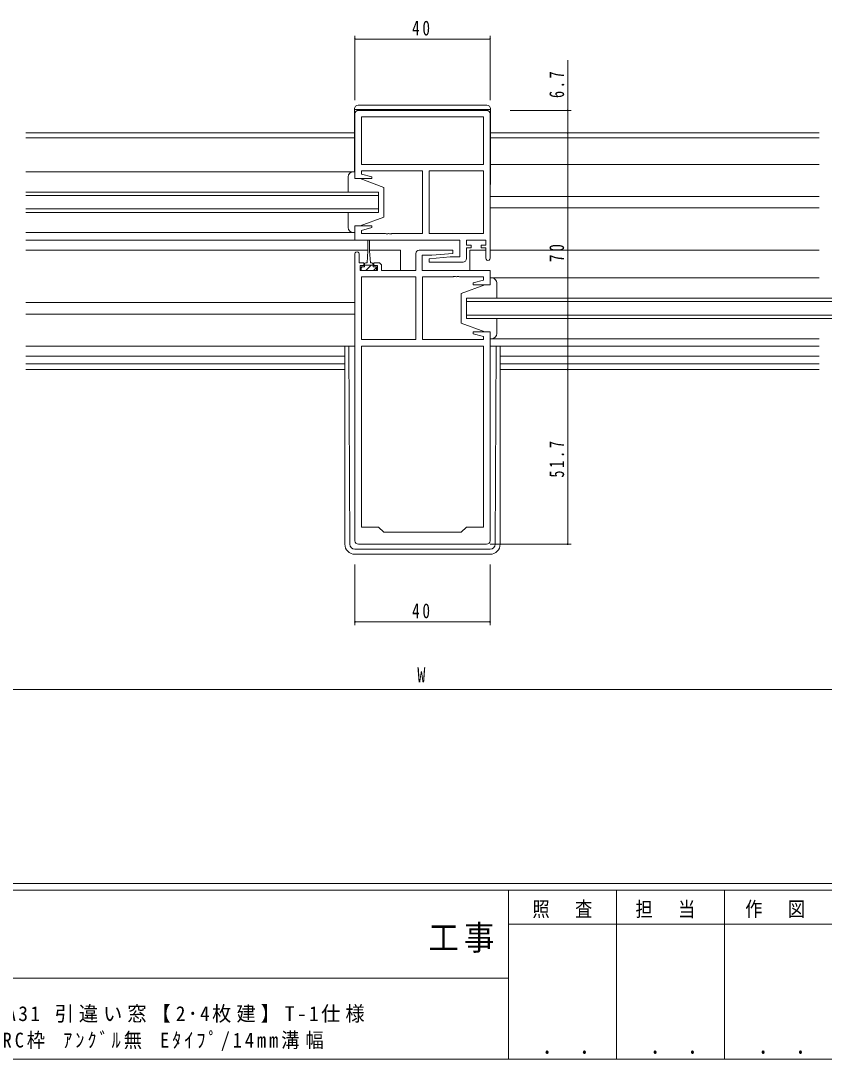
# Model space of a CAD drawing. Units: millimetres, scale not verified. Extents: x -567 to 567, y -403 to 403.
# Drawn here: x 28.8 to 266.8, y -403 to -95.6 of the extents above; entities that cross this region are included whole.
import ezdxf
from ezdxf.enums import TextEntityAlignment as Align

# ---------------------------------------------------------------- set-up
doc = ezdxf.new("R2010")
doc.units = ezdxf.units.MM
doc.header["$LTSCALE"] = 2
for name, color, linetype, lineweight in [('0-1_YKK_ZWAK', 7, 'Continuous', 18), ('0-3_YKK_11', 7, 'Continuous', 18), ('0-4_YKK_12', 2, 'Continuous', 18), ('0-5_YKK_13', 4, 'Continuous', 18), ('0-7_YKK_D', 6, 'Continuous', 18)]:
    doc.layers.add(name, color=color, linetype=linetype, lineweight=lineweight)
doc.layers.add('0-2_USER1', color=7, linetype='Continuous')
doc.styles.add('ＭＳ ゴシック', font='')
doc.styles.get('ＭＳ ゴシック').set_extended_font_data('MS Gothic')

msp = doc.modelspace()

# ---------------------------------------------------------------- linework, layer by layer
at = {"layer": '0-1_YKK_ZWAK'}
for p, q in [((537.274, -351), (-562.726, -351)), ((483.274, -353), (-562.726, -353)), ((173.274, -353), (173.274, -403)), ((205.274, -353), (205.274, -403)), ((237.274, -353), (237.274, -403)), ((270.68, -362.999), (173.274, -362.999)), ((-10.726, -378.999), (173.274, -378.999)), ((-562.726, -403), (483.274, -403))]:
    msp.add_line(p, q, dxfattribs=at)
at = {"layer": '0-3_YKK_11'}
for p, q in [((166.841, -122.121), (128.841, -122.121)), ((127.841, -123.121), (127.841, -142.321)), ((165.911, -124.051), (129.771, -124.051)), ((129.771, -124.051), (129.771, -138.121)), ((165.911, -124.051), (129.771, -124.051)), ((165.911, -138.121), (165.911, -124.051)), ((167.841, -165.921), (167.841, -123.121)), ((129.771, -138.121), (165.911, -138.121)), ((129.771, -140.051), (147.841, -140.051)), ((129.771, -140.968), (129.771, -140.051)), ((132.87, -141.799), (129.771, -140.968)), ((147.841, -140.051), (147.841, -158.591)), ((149.841, -140.051), (149.841, -158.591)), ((165.911, -140.051), (149.841, -140.051)), ((149.841, -140.051), (149.841, -158.591)), ((165.911, -158.591), (165.911, -140.051)), ((127.841, -142.321), (132.801, -142.321)), ((132.801, -142.321), (132.87, -141.799)), ((127.841, -156.321), (127.841, -160.521)), ((132.801, -156.321), (127.841, -156.321)), ((132.87, -156.844), (132.801, -156.321)), ((129.771, -157.674), (132.87, -156.844)), ((129.771, -158.591), (129.771, -157.674)), ((136.882, -158.591), (129.771, -158.591)), ((137.066, -158.711), (136.882, -158.591)), ((137.616, -158.711), (137.066, -158.711)), ((137.799, -158.591), (137.616, -158.711)), ((137.882, -158.591), (137.799, -158.591)), ((138.066, -158.711), (137.882, -158.591)), ((138.616, -158.711), (138.066, -158.711)), ((138.799, -158.591), (138.616, -158.711)), ((147.841, -158.591), (138.799, -158.591)), ((149.841, -158.591), (165.911, -158.591)), ((127.841, -160.521), (158.911, -160.521)), ((158.911, -160.521), (158.911, -165.521)), ((160.841, -160.521), (166.641, -160.521)), ((160.841, -162.021), (160.841, -160.521)), ((162.241, -162.021), (160.841, -162.021)), ((160.841, -162.821), (162.241, -162.821)), ((160.841, -166.021), (160.841, -162.821)), ((162.241, -162.821), (162.241, -162.021)), ((165.241, -162.021), (165.241, -162.821)), ((166.641, -162.021), (165.241, -162.021)), ((165.241, -162.821), (166.641, -162.821)), ((166.641, -160.521), (166.641, -162.021)), ((166.641, -162.821), (166.641, -165.921)), ((127.841, -164.621), (127.841, -249.521)), ((129.041, -167.221), (129.041, -164.621)), ((145.841, -164.521), (145.841, -169.521)), ((156.819, -163.521), (146.841, -163.521)), ((147.771, -165.021), (150.648, -165.021)), ((147.771, -169.521), (147.771, -165.021)), ((156.034, -165.521), (149.821, -166.065)), ((150.648, -165.021), (156.861, -164.478)), ((158.911, -165.521), (156.034, -165.521)), ((156.861, -164.478), (156.819, -163.521)), ((130.441, -167.221), (129.041, -167.221)), ((129.341, -168.021), (130.441, -168.021)), ((129.341, -169.521), (129.341, -168.021)), ((130.441, -168.021), (130.441, -167.221)), ((133.441, -167.221), (133.441, -168.021)), ((134.741, -167.221), (133.441, -167.221)), ((133.441, -168.021), (134.541, -168.021)), ((134.541, -168.021), (134.541, -169.521)), ((135.741, -169.521), (135.741, -168.221)), ((149.821, -166.065), (149.863, -167.021)), ((149.863, -167.021), (159.841, -167.021)), ((134.541, -169.521), (129.341, -169.521)), ((129.771, -171.451), (129.771, -189.991)), ((145.841, -171.451), (129.771, -171.451)), ((145.841, -169.521), (135.741, -169.521)), ((145.841, -189.991), (145.841, -171.451)), ((145.841, -189.991), (145.841, -171.451)), ((167.841, -169.521), (147.771, -169.521)), ((147.841, -171.451), (156.882, -171.451)), ((147.841, -189.991), (147.841, -171.451)), ((156.882, -171.451), (157.066, -171.331)), ((157.066, -171.331), (157.616, -171.331)), ((157.616, -171.331), (157.799, -171.451)), ((157.799, -171.451), (157.882, -171.451)), ((157.882, -171.451), (158.066, -171.331)), ((158.066, -171.331), (158.616, -171.331)), ((158.616, -171.331), (158.799, -171.451)), ((158.799, -171.451), (165.911, -171.451)), ((165.911, -171.451), (165.911, -172.368)), ((167.841, -173.721), (167.841, -169.521)), ((165.911, -172.368), (162.811, -173.199)), ((162.811, -173.199), (162.88, -173.721)), ((162.88, -173.721), (167.841, -173.721)), ((129.771, -189.991), (145.841, -189.991)), ((165.911, -189.991), (147.841, -189.991)), ((162.88, -187.721), (162.811, -188.244)), ((162.811, -188.244), (165.911, -189.074)), ((167.841, -187.721), (162.88, -187.721)), ((165.911, -189.074), (165.911, -189.991)), ((167.841, -249.521), (167.841, -187.721)), ((129.771, -191.921), (129.771, -245.521)), ((165.911, -191.921), (129.771, -191.921)), ((165.911, -245.521), (165.911, -191.921)), ((165.911, -245.521), (165.911, -191.921)), ((129.771, -245.521), (134.841, -245.521)), ((134.841, -245.521), (136.341, -247.021)), ((159.341, -247.021), (160.841, -245.521)), ((160.841, -245.521), (165.911, -245.521)), ((136.341, -247.021), (159.341, -247.021)), ((128.841, -250.521), (166.841, -250.521))]:
    msp.add_line(p, q, dxfattribs=at)
for centre, radius, start, end in [((128.841, -123.121), 1, 90.00001, 179.99999), ((166.841, -123.121), 1, 0.00001, 89.99999), ((128.441, -164.621), 0.6, 359.99999, 180.00001), ((146.841, -164.521), 1, 90.00001, 179.99999), ((167.241, -165.921), 0.6, 179.99999, 0.00001), ((134.741, -168.221), 1, 0.00001, 89.99999), ((159.841, -166.021), 1, 270.00001, 359.99999), ((128.841, -249.521), 1, 180.00001, 269.99999), ((166.841, -249.521), 1, 270.00001, 359.99999)]:
    msp.add_arc(centre, radius, start, end, dxfattribs=at)
at = {"layer": '0-4_YKK_12'}
for p, q in [((30.341, -128.821), (127.741, -128.821)), ((167.941, -128.821), (265.341, -128.821)), ((127.741, -130.221), (30.341, -130.221)), ((265.341, -130.221), (167.941, -130.221)), ((167.941, -138.121), (265.341, -138.121)), ((134.841, -146.321), (30.341, -146.321)), ((30.341, -147.321), (134.841, -147.321)), ((167.841, -147.621), (265.341, -147.621)), ((134.841, -151.321), (30.341, -151.321)), ((167.841, -151.021), (265.341, -151.021)), ((128.341, -160.521), (30.341, -160.521)), ((30.341, -163.521), (131.691, -163.521)), ((132.191, -163.521), (141.341, -163.521)), ((141.341, -163.521), (141.341, -169.521)), ((161.841, -163.521), (166.641, -163.521)), ((161.841, -163.521), (161.841, -169.521)), ((167.841, -163.521), (265.341, -163.521)), ((365.841, -177.721), (261.341, -177.721)), ((30.341, -179.021), (127.841, -179.021)), ((160.841, -178.721), (265.341, -178.721)), ((261.341, -178.721), (365.841, -178.721)), ((30.341, -182.421), (127.841, -182.421)), ((265.341, -182.721), (160.841, -182.721)), ((365.841, -182.721), (261.341, -182.721)), ((167.841, -191.921), (265.341, -191.921)), ((30.341, -194.921), (124.841, -194.921)), ((170.841, -194.921), (265.341, -194.921)), ((124.841, -197.191), (30.341, -197.191)), ((30.341, -198.821), (124.841, -198.821)), ((265.341, -197.191), (170.841, -197.191)), ((170.841, -198.821), (265.341, -198.821))]:
    msp.add_line(p, q, dxfattribs=at)
for points in [[(30.341, -152.321), (134.841, -152.321), (134.841, -146.321)], [(265.341, -177.721), (160.841, -177.721), (160.841, -183.721), (265.341, -183.721)], [(261.341, -183.721), (365.841, -183.721), (365.841, -177.721)]]:
    msp.add_lwpolyline(points, dxfattribs=at)
at = {"layer": '0-5_YKK_13'}
for p, q in [((127.741, -121.621), (127.741, -140.321)), ((167.941, -121.821), (127.741, -121.821)), ((128.741, -120.621), (166.941, -120.621)), ((167.941, -121.621), (167.941, -144.117)), ((30.341, -140.322), (127.841, -140.323)), ((125.841, -146.321), (125.841, -141.821)), ((129.341, -142.321), (136.341, -144.921)), ((167.941, -144.117), (167.841, -144.117)), ((136.341, -144.921), (136.341, -153.721)), ((125.841, -156.821), (125.841, -152.321)), ((129.341, -156.321), (127.841, -156.321)), ((129.341, -156.321), (136.341, -153.721)), ((127.841, -158.321), (30.341, -158.321)), ((131.691, -160.771), (131.691, -163.721)), ((132.191, -163.721), (132.191, -160.771)), ((131.691, -163.721), (131.441, -167.221)), ((132.191, -163.721), (132.441, -167.221)), ((129.929, -168.421), (129.641, -168.71)), ((130.691, -168.421), (130.691, -167.621)), ((133.191, -167.921), (130.691, -167.921)), ((131.941, -168.655), (131.074, -169.521)), ((131.091, -167.221), (131.441, -167.221)), ((132.674, -167.921), (131.941, -168.655)), ((132.441, -167.221), (132.791, -167.221)), ((133.191, -167.621), (133.191, -168.421)), ((134.241, -168.6), (133.319, -169.521)), ((167.841, -171.721), (265.341, -171.721)), ((166.341, -173.721), (159.341, -176.321)), ((169.841, -177.721), (169.841, -173.221)), ((159.341, -176.321), (159.341, -185.121)), ((169.841, -188.221), (169.841, -183.721)), ((166.341, -187.721), (159.341, -185.121)), ((166.341, -187.721), (167.841, -187.721)), ((167.841, -189.721), (265.341, -189.721)), ((30.341, -191.921), (127.841, -191.921)), ((30.341, -191.921), (127.841, -191.921)), ((124.841, -191.921), (124.841, -250.519)), ((126.334, -250.526), (126.05, -191.921)), ((169.348, -250.526), (169.632, -191.921)), ((170.841, -191.921), (170.841, -250.519)), ((127.834, -252.019), (167.848, -252.019)), ((127.841, -253.519), (167.841, -253.519))]:
    msp.add_line(p, q, dxfattribs=at)
for points in [[(127.341, -140.321), (127.841, -140.321), (127.841, -142.321), (129.341, -142.321)], [(127.841, -156.321), (127.841, -158.321), (127.341, -158.321)], [(130.691, -168.421), (129.641, -168.421), (129.641, -169.521), (134.241, -169.521), (134.241, -168.421), (133.191, -168.421)], [(168.341, -171.721), (167.841, -171.721), (167.841, -173.721), (166.341, -173.721)], [(167.841, -187.721), (167.841, -189.721), (168.341, -189.721)]]:
    msp.add_lwpolyline(points, dxfattribs=at)
for centre, radius, start, end in [((128.741, -121.621), 1, 90, 180), ((166.941, -121.621), 1, 0, 90), ((127.341, -141.821), 1.5, 90, 180), ((127.341, -156.821), 1.5, 180, 270), ((131.941, -160.771), 0.25, 0, 180), ((131.091, -167.621), 0.4, 90, 180), ((132.791, -167.621), 0.4, 0, 90), ((168.341, -173.221), 1.5, 0, 90), ((168.341, -188.221), 1.5, 270, 0), ((127.841, -250.519), 3, 180, 270), ((127.834, -250.519), 1.5, 180.27724, 270), ((167.841, -250.519), 3, 270, 0), ((167.848, -250.519), 1.5, 270, 359.72276)]:
    msp.add_arc(centre, radius, start, end, dxfattribs=at)
at = {"layer": '0-7_YKK_D'}
for p, q in [((127.841, -119.121), (127.841, -100.021)), ((127.841, -101.021), (167.841, -101.021)), ((167.841, -119.121), (167.841, -100.021)), ((173.841, -122.121), (191.841, -122.121)), ((173.841, -128.821), (191.841, -128.821)), ((173.841, -128.821), (191.841, -128.821)), ((190.841, -128.821), (190.841, -198.821)), ((173.841, -198.821), (191.841, -198.821)), ((173.841, -198.821), (191.841, -198.821)), ((190.841, -198.821), (190.841, -250.521)), ((167.841, -250.521), (191.841, -250.521)), ((127.841, -256.519), (127.841, -274.519)), ((167.841, -256.519), (167.841, -274.519)), ((127.841, -273.519), (167.841, -273.519)), ((-95.159, -293.519), (390.841, -293.519))]:
    msp.add_line(p, q, dxfattribs=at)
msp.add_lwpolyline([(190.841, -128.821), (190.841, -122.121), (190.841, -107.221)], dxfattribs=at)
for centre, start, end in [((127.841, -101.021), 0, 180), ((127.841, -101.021), 180, 0), ((167.841, -101.021), 0, 180), ((167.841, -101.021), 180, 0), ((190.841, -122.121), 90, 270), ((190.841, -122.121), 270, 90), ((190.841, -128.821), 90, 270), ((190.841, -128.821), 90, 270), ((190.841, -128.821), 270, 90), ((190.841, -128.821), 270, 90), ((190.841, -198.821), 90, 270), ((190.841, -198.821), 90, 270), ((190.841, -198.821), 270, 90), ((190.841, -198.821), 270, 90), ((190.841, -250.521), 90, 270), ((190.841, -250.521), 270, 90), ((127.841, -273.519), 0, 180), ((127.841, -273.519), 180, 0), ((167.841, -273.519), 0, 180), ((167.841, -273.519), 180, 0)]:
    msp.add_arc(centre, 0.106, start, end, dxfattribs=at)

# ---------------------------------------------------------------- texts
at = {"layer": '0-1_YKK_ZWAK', "attachment_point": 7, "style": 'ＭＳ ゴシック'}
for s, insert, char_height in [('\\T1.24;\\W0.85;照\\~\\~査', (180.401, -361.258), 4.399), ('\\T1.24;\\W0.85;担\\~\\~当', (210.923, -361.258), 4.399), ('\\T1.24;\\W0.85;作\\~\\~図', (243.445, -361.232), 4.399), ('\\T1.17;\\W0.9;工事', (149.605, -371.509), 7.331), ('\\T1.24;\\W0.85;\\~．\\~．', (179.638, -401.494), 5.132), ('\\T1.24;\\W0.85;\\~．\\~．', (211.638, -401.494), 5.132), ('\\T1.24;\\W0.85;\\~．\\~．', (243.638, -401.494), 5.132)]:
    msp.add_mtext(s, dxfattribs=dict(at, insert=insert, char_height=char_height))
at = {"layer": '0-2_USER1', "char_height": 4.399, "attachment_point": 7, "style": 'ＭＳ ゴシック'}
for s, insert in [('\\T1.26;\\W0.95;EXIMA31\\~引違い窓【2･4枚建】T-1仕様', (10.213, -392.213)), ('\\T1.33;\\W0.9;RC枠\\~ｱﾝｸﾞﾙ無\\~Eﾀｲﾌﾟ/14mm溝幅', (23.47, -400.607))]:
    msp.add_mtext(s, dxfattribs=dict(at, insert=insert))
at = {"layer": '0-7_YKK_D', "color": 7, "style": 'ＭＳ ゴシック', "width": 0.8}
msp.add_text('W', height=4.399, dxfattribs=at).set_placement((146.306, -292.719), align=Align.BOTTOM_LEFT)
at = {"layer": '0-7_YKK_D', "color": 7, "char_height": 4.399, "attachment_point": 7, "style": 'ＭＳ ゴシック'}
for insert in [(144.746, -100.021), (144.746, -272.519)]:
    msp.add_mtext('\\T1.37;\\W0.75;40', dxfattribs=dict(at, insert=insert))
at = {"layer": '0-7_YKK_D', "color": 7, "char_height": 4.399, "attachment_point": 7, "rotation": 90, "style": 'ＭＳ ゴシック'}
for s, insert in [('\\T1.38;\\W0.7;6.7', (189.841, -118.463)), ('\\T1.37;\\W0.75;70', (189.841, -167.013)), ('\\T1.39;\\W0.7;51.7', (189.841, -230.836))]:
    msp.add_mtext(s, dxfattribs=dict(at, insert=insert))

doc.saveas('drawing.dxf')
